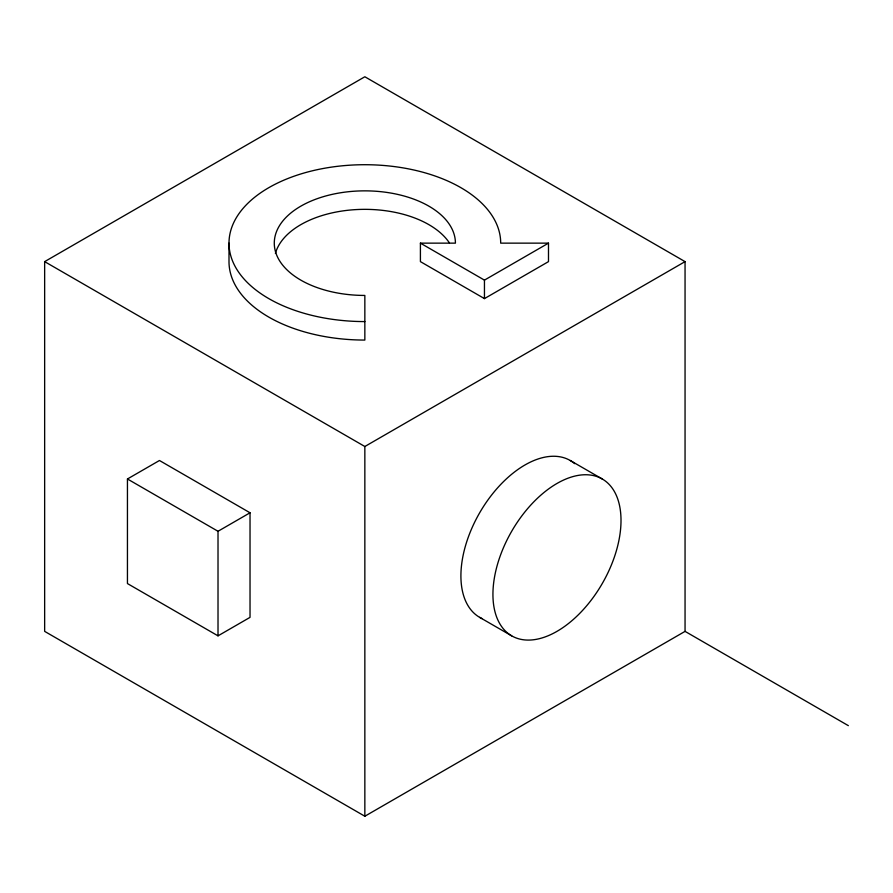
<?xml version="1.0" encoding="UTF-8"?>
<svg xmlns="http://www.w3.org/2000/svg" width="893" height="893" viewBox="0 0 893 893"><rect width="100%" height="100%" fill="white"/><g stroke="black" fill="none" stroke-linecap="round" stroke-linejoin="round"><path stroke-width="1.34" d="M44.65 261.627L364.846 76.765L685.054 261.627L685.054 631.373L364.846 816.235L44.65 631.373L44.65 261.627L364.846 446.5L685.054 261.627M127.442 478.983L159.467 460.498L250.029 512.783L250.029 617.364L218.015 635.849L127.442 583.564L127.442 478.983L218.015 531.279L250.029 512.783M420.413 243.142L484.452 280.123L548.492 243.142L548.492 261.627L484.452 298.608L420.413 261.627L420.413 243.142L455.419 243.142A90.561 52.285 0 0 0 364.846 190.856A90.561 52.285 0 0 0 274.285 243.142A90.561 52.285 0 0 0 364.846 295.438L364.846 340.066A135.848 78.428 0 0 1 228.999 261.627L228.999 243.142A135.848 78.428 0 0 1 364.846 164.714A135.848 78.428 0 0 1 500.694 243.142L548.492 243.142M570.236 460.498L602.25 478.983A90.561 52.285 -60 0 1 573.54 619.273A90.561 52.285 -60 0 1 495.113 573.998A90.561 52.285 -60 0 1 602.25 478.983M685.054 631.373L848.35 725.652M479.664 617.364L511.689 635.849M484.452 280.123L484.452 298.608M364.846 446.5L364.846 816.235M218.015 531.279L218.015 635.849M482.086 618.615A90.561 52.285 -60 0 1 480.869 510.74A90.561 52.285 -60 0 1 574.712 463.657M275.401 253.445A90.561 52.285 0 0 1 355.202 209.643A90.561 52.285 0 0 1 449.257 242.684M364.846 321.58A135.848 78.428 0 0 1 228.999 243.142"/></g></svg>
